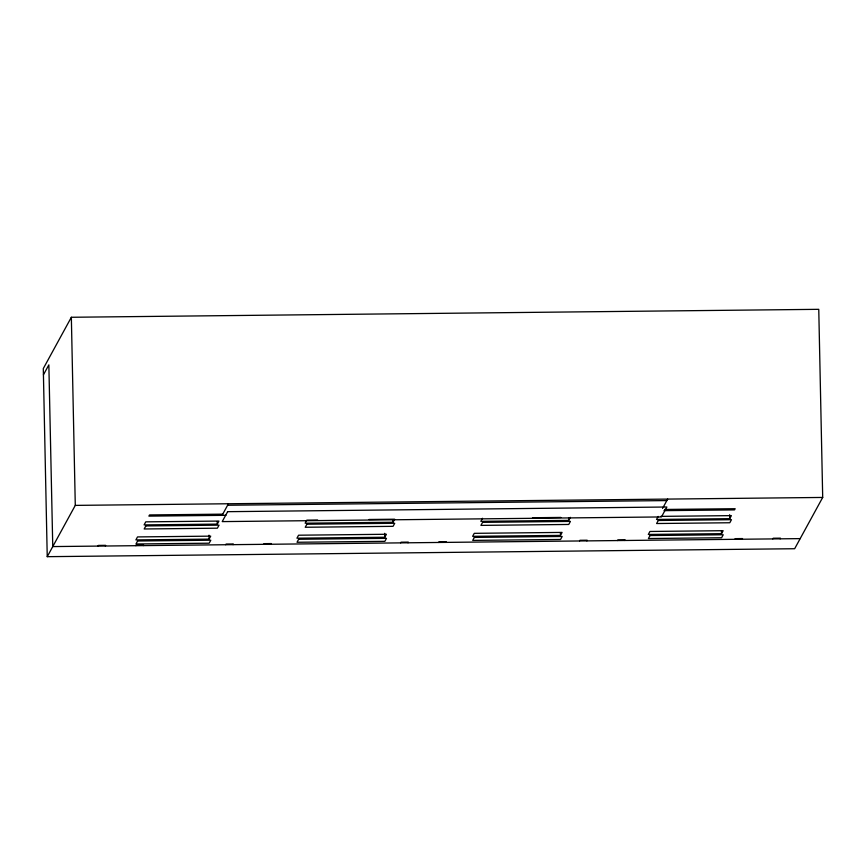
<?xml version="1.0" encoding="UTF-8"?>
<svg xmlns="http://www.w3.org/2000/svg" width="866" height="866" viewBox="0 0 866 866"><rect width="100%" height="100%" fill="white"/><g stroke="black" fill="none" stroke-linecap="round" stroke-linejoin="round"><path stroke-width="1.3" d="M97.999 546.089L98.323 545.418L105.641 545.342L105.316 546.013M135.93 545.688L136.254 545.017L143.572 544.941L143.247 545.612M225.745 544.736L226.069 544.054L233.387 543.978L233.062 544.66M263.654 544.335L263.978 543.653L271.318 543.577L270.993 544.249M400.677 542.874L401.001 542.203L408.33 542.116L408.005 542.798M438.607 542.473L438.932 541.791L446.261 541.715L445.936 542.387M579.549 540.969L579.874 540.297L587.191 540.222L586.877 540.893M617.48 540.568L617.804 539.897L625.122 539.81L624.797 540.492M734.877 539.323L735.202 538.641L742.519 538.565L742.194 539.237M772.808 538.912L773.132 538.241L780.45 538.165L780.125 538.836M71.348 317.27L43.3 368.559L47.24 556.676L794.652 548.73L822.7 497.441L818.76 309.324L71.348 317.27L75.288 505.387L47.24 556.676M43.43 374.816L48.853 364.889L52.761 546.576L800.184 538.62M209.085 539.128L210.719 536.141L137.521 536.92L135.886 539.908L209.085 539.128L209.009 535.188M217.29 524.125L218.957 521.072L145.759 521.852L144.092 524.904L217.29 524.125L217.236 521.494M222.086 515.346L228.429 503.763M384.775 537.256L386.409 534.268L298.564 535.21L296.93 538.197L384.775 537.256L384.699 533.315M317.616 520.022L306.802 520.141L305.135 523.194L392.98 522.252L394.647 519.21L368.97 519.481M482.492 518.269L480.825 521.321L568.67 520.39L570.337 517.338M560.464 535.394L562.099 532.406L474.254 533.337L472.62 536.325L560.464 535.394L560.41 532.763M658.182 516.407L656.515 519.448L729.724 518.669L731.391 515.627L660.845 516.374M662.544 508.429L667.654 499.087M721.519 533.683L723.153 530.696L649.944 531.475L648.309 534.452L721.519 533.683L721.465 531.053M75.288 505.387L822.7 497.441M227.617 505.246L666.842 500.58M222.735 514.155L149.537 514.934L148.887 516.125L225.929 515.313M664.633 509.457L735.169 508.71L734.52 509.901L663.973 510.648M532.503 517.738L560.876 517.435M729.637 514.729L729.724 518.669M568.616 517.76L568.67 520.39M392.926 519.632L392.98 522.252M137.597 540.99L135.973 543.978L209.171 543.198L210.806 540.211L137.597 540.99M145.834 525.933L144.178 528.974L217.377 528.195L219.044 525.153L145.834 525.933M227.65 511.676L222.216 521.603L661.451 516.937L666.874 507.011L227.65 511.676M298.651 539.28L297.016 542.268L384.861 541.337L386.496 538.349L298.651 539.28M306.889 524.211L305.222 527.264L393.067 526.333L394.734 523.28L306.889 524.211M474.341 537.407L472.706 540.395L560.551 539.464L562.186 536.476L474.341 537.407M482.579 522.35L480.911 525.391L568.756 524.46L570.423 521.408L482.579 522.35M650.03 535.545L648.396 538.533L721.605 537.754L723.24 534.766L650.03 535.545M658.268 520.477L656.601 523.529L729.811 522.75L731.478 519.697L658.268 520.477"/></g></svg>
